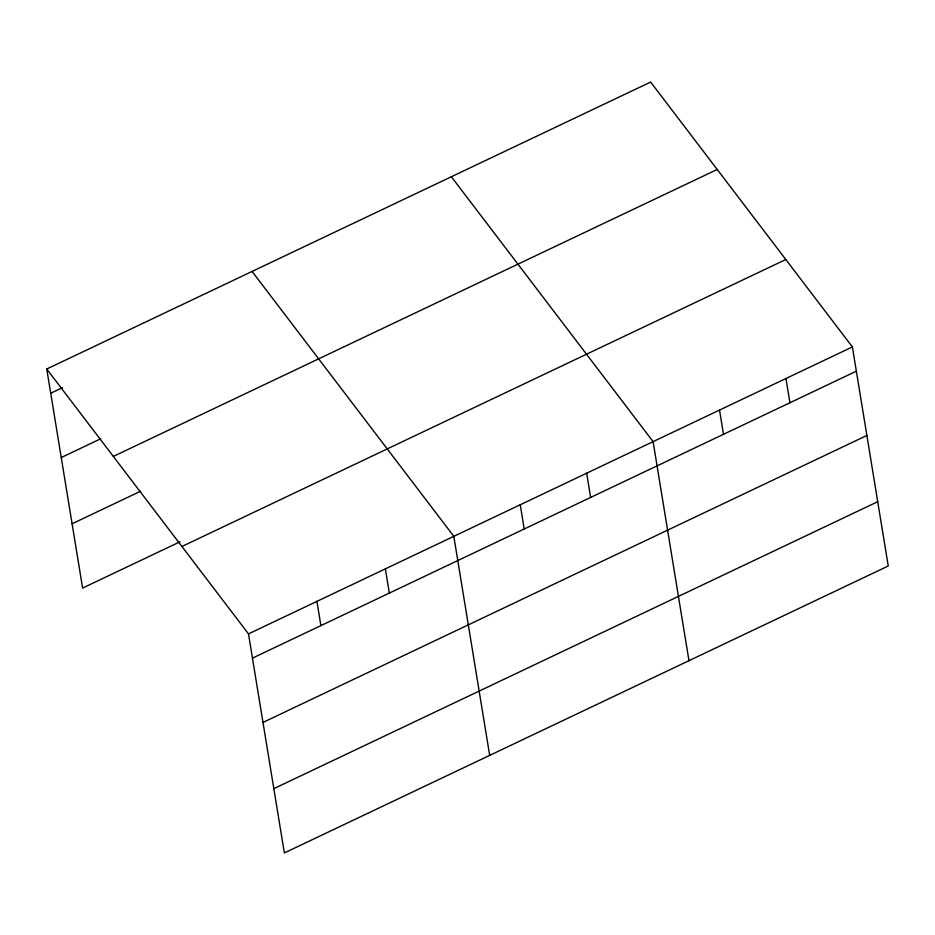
<?xml version="1.0" encoding="UTF-8"?>
<svg xmlns="http://www.w3.org/2000/svg" width="935" height="935" viewBox="0 0 935 935"><rect width="100%" height="100%" fill="white"/><g stroke="black" fill="none" stroke-linecap="round" stroke-linejoin="round"><path stroke-width="1.4" d="M46.75 369.009L650.643 82.058L852.381 346.943L888.25 565.991L284.357 852.942L248.488 633.895L46.75 369.009L82.619 588.057L180.023 541.786M50.724 393.249L62.563 387.628M61.242 457.542L100.735 438.772M113.322 456.42L717.215 169.469M72.088 523.775L140.53 491.249M181.916 546.484L785.809 259.521M248.488 633.895L852.381 346.943M252.45 658.135L856.343 371.183M262.98 722.428L866.874 435.465M273.826 788.661L877.72 501.698M451.36 176.75L653.097 441.636L688.966 660.683M252.076 271.442L453.814 536.328L489.683 755.387M785.949 378.5L789.923 402.751M719.518 410.068L723.491 434.308M586.666 473.203L590.639 497.443M520.234 504.76L524.208 529.011M385.372 568.854L389.334 593.094M316.93 601.369L320.892 625.62"/></g></svg>
